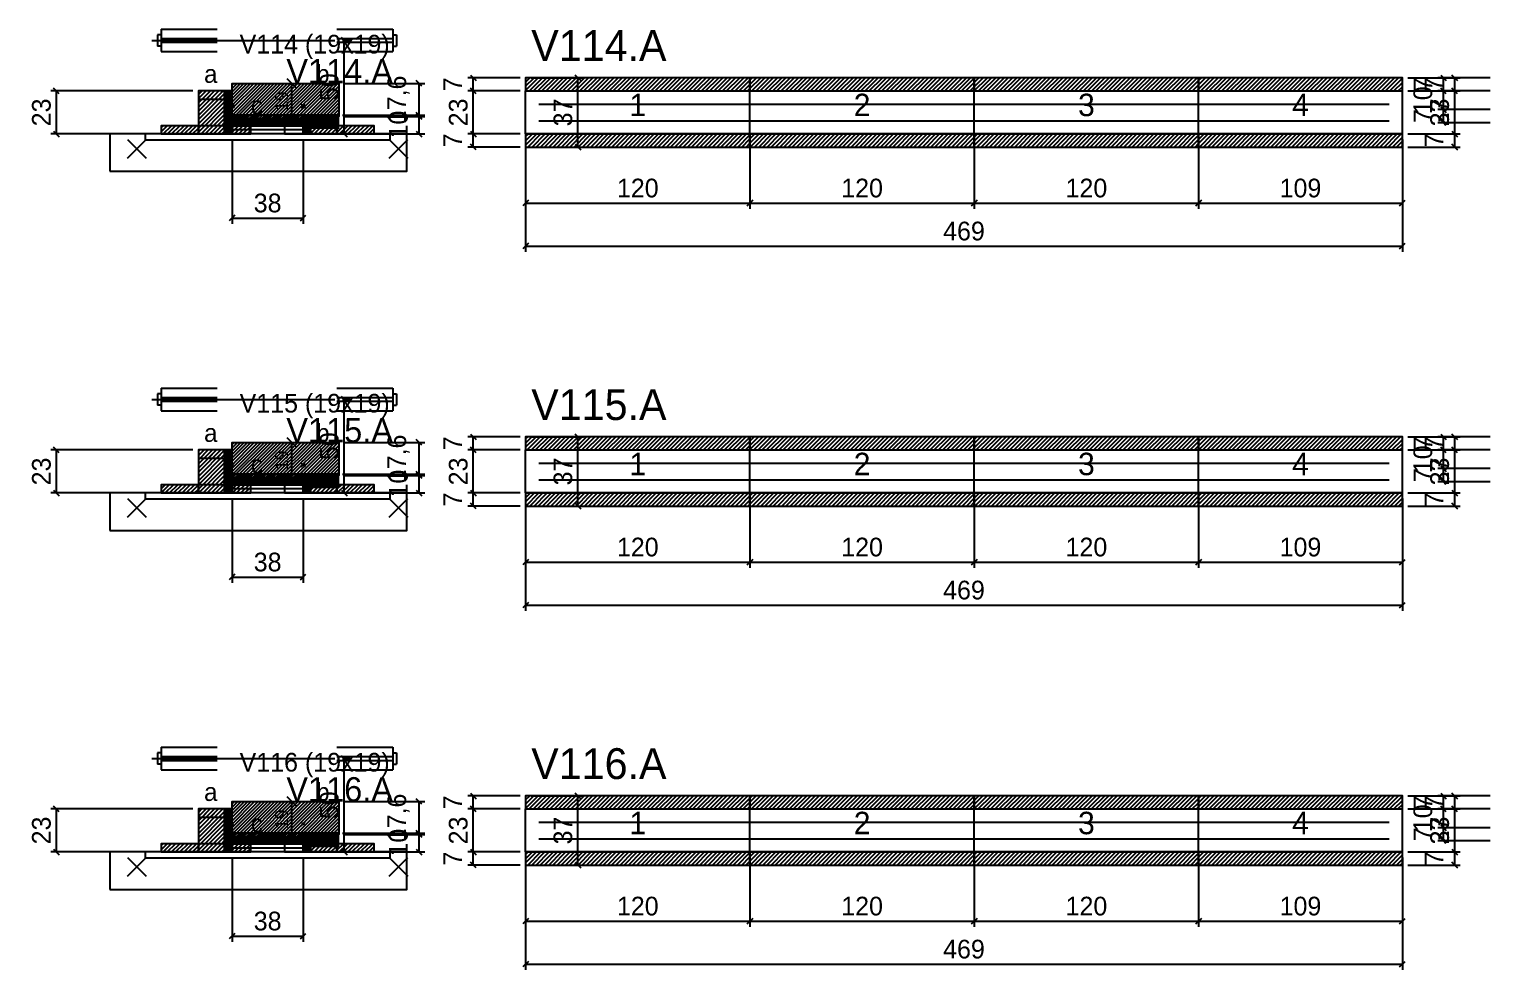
# Model space of a CAD drawing. Extents: x -9000 to 3070, y -6660 to 1250.
# Drawn here: x -69 to 712, y -2653 to -2150 of the extents above; entities that cross this region are included whole.
import ezdxf
from ezdxf.enums import TextEntityAlignment as Align

# ---------------------------------------------------------------- set-up
doc = ezdxf.new("R2010")
doc.units = 0
for name, color, linetype in [('5', 5, 'Continuous'), ('BARRA_ANCORAGEM', 126, 'Continuous'), ('barrote', 126, 'Continuous'), ('CONCRETO', 251, 'Continuous'), ('COTA', 241, 'Continuous'), ('Cota Seção (2x)', 241, 'Continuous'), ('detalhes', 7, 'Continuous'), ('Hachura', 251, 'Continuous'), ('HACHURACONCRETO', 251, 'Continuous'), ('Madeira', 126, 'Continuous'), ('NOMENCLATURA', 7, 'Continuous'), ('Painéis', 200, 'Continuous'), ('presilha', 224, 'Continuous'), ('SARR_2.2x7', 40, 'Continuous'), ('SARRAFO_2_2X7', 40, 'Continuous'), ('SCO-___-LAJ', 224, 'Continuous'), ('TENSOR', 224, 'Continuous'), ('Texto Seção', 7, 'Continuous')]:
    doc.layers.add(name, color=color, linetype=linetype)
doc.dimstyles.new('PAINEL', dxfattribs={"dimtxt": 10, "dimasz": 3, "dimexe": 3, "dimexo": 3, "dimgap": 3, "dimtad": 1, "dimblk": 'OBLIQUE', "dimblk1": 'OBLIQUE', "dimcen": 2.5, "dimclrd": 4, "dimclre": 4, "dimclrt": 240, "dimazin": 3, "dimtfac": 1, "dimtmove": 0, "dimatfit": 3})
doc.dimstyles.new('SECAO2X', dxfattribs={"dimtxt": 7, "dimasz": 5, "dimexe": 3, "dimexo": 3, "dimgap": 2, "dimtad": 3, "dimblk": 'OBLIQUE', "dimblk1": 'OBLIQUE', "dimcen": 2.5, "dimclrd": 4, "dimclre": 4, "dimclrt": 1, "dimazin": 3, "dimtfac": 1, "dimtmove": 0, "dimatfit": 3})

# ---------------------------------------------------------------- blocks, each defined once
blk = doc.blocks.new('PAR_ESQ')
for p, q in [((-1, -1), (1, 1)), ((-1, 1), (1, -1))]:
    blk.add_line(p, q)
blk = doc.blocks.new('PAR_FUNDO_ESQ')
for p, q in [((-1, -1), (1, 1)), ((-1, 1), (1, -1))]:
    blk.add_line(p, q)
blk = doc.blocks.new('PAR_FUNDO_DIR')
for p, q in [((-1, -1), (1, 1)), ((-1, 1), (1, -1))]:
    blk.add_line(p, q)
blk = doc.blocks.new('par_int_esq')
for p, q in [((-1, -1), (1, 1)), ((-1, 1), (1, -1))]:
    blk.add_line(p, q)
blk = doc.blocks.new('par_int_dir')
for p, q in [((-1, -1), (1, 1)), ((-1, 1), (1, -1))]:
    blk.add_line(p, q)
blk = doc.blocks.new('_OBLIQUE')
at = {"color": 0, "linetype": 'BYBLOCK'}
blk.add_line((-0.5, -0.5), (0.5, 0.5), dxfattribs=at)

msp = doc.modelspace()

# ---------------------------------------------------------------- hatches: boundary and pattern name
at = {"layer": 'COTA'}
h = msp.add_hatch(dxfattribs=at)
h.set_pattern_fill('ANSI31', scale=0.5)
h.paths.add_polyline_path([(197, -2183), (317, -2183), (317, -2176), (197, -2176)])
h = msp.add_hatch(dxfattribs=at)
h.set_pattern_fill('ANSI31', scale=0.5)
h.paths.add_polyline_path([(317, -2183), (437, -2183), (437, -2176), (317, -2176)])
h = msp.add_hatch(dxfattribs=at)
h.set_pattern_fill('ANSI31', scale=0.5)
h.paths.add_polyline_path([(437, -2183), (557, -2183), (557, -2176), (437, -2176)])
h = msp.add_hatch(dxfattribs=at)
h.set_pattern_fill('ANSI31', scale=0.5)
h.paths.add_polyline_path([(557, -2183), (666, -2183), (666, -2176), (557, -2176)])
h = msp.add_hatch(dxfattribs=at)
h.set_pattern_fill('ANSI31', scale=0.4)
h.paths.add_polyline_path([(40, -2198), (40, -2179), (97, -2179), (97, -2196.6), (78, -2196.6), (78, -2198)])
h = msp.add_hatch(dxfattribs=at)
h.set_pattern_fill('ANSI31', scale=0.5)
h.paths.add_polyline_path([(197, -2213), (317, -2213), (317, -2206), (197, -2206)])
h = msp.add_hatch(dxfattribs=at)
h.set_pattern_fill('ANSI31', scale=0.5)
h.paths.add_polyline_path([(317, -2213), (437, -2213), (437, -2206), (317, -2206)])
h = msp.add_hatch(dxfattribs=at)
h.set_pattern_fill('ANSI31', scale=0.5)
h.paths.add_polyline_path([(437, -2213), (557, -2213), (557, -2206), (437, -2206)])
h = msp.add_hatch(dxfattribs=at)
h.set_pattern_fill('ANSI31', scale=0.5)
h.paths.add_polyline_path([(557, -2213), (666, -2213), (666, -2206), (557, -2206)])
h = msp.add_hatch(dxfattribs=at)
h.set_pattern_fill('ANSI31', scale=0.4)
h.paths.add_polyline_path([(40, -2390), (40, -2371), (97, -2371), (97, -2388.6), (78, -2388.6), (78, -2390)])
h = msp.add_hatch(dxfattribs=at)
h.set_pattern_fill('ANSI31', scale=0.5)
h.paths.add_polyline_path([(197, -2375), (317, -2375), (317, -2368), (197, -2368)])
h = msp.add_hatch(dxfattribs=at)
h.set_pattern_fill('ANSI31', scale=0.5)
h.paths.add_polyline_path([(317, -2375), (437, -2375), (437, -2368), (317, -2368)])
h = msp.add_hatch(dxfattribs=at)
h.set_pattern_fill('ANSI31', scale=0.5)
h.paths.add_polyline_path([(437, -2375), (557, -2375), (557, -2368), (437, -2368)])
h = msp.add_hatch(dxfattribs=at)
h.set_pattern_fill('ANSI31', scale=0.5)
h.paths.add_polyline_path([(557, -2375), (666, -2375), (666, -2368), (557, -2368)])
h = msp.add_hatch(dxfattribs=at)
h.set_pattern_fill('ANSI31', scale=0.5)
h.paths.add_polyline_path([(197, -2405), (317, -2405), (317, -2398), (197, -2398)])
h = msp.add_hatch(dxfattribs=at)
h.set_pattern_fill('ANSI31', scale=0.5)
h.paths.add_polyline_path([(317, -2405), (437, -2405), (437, -2398), (317, -2398)])
h = msp.add_hatch(dxfattribs=at)
h.set_pattern_fill('ANSI31', scale=0.5)
h.paths.add_polyline_path([(437, -2405), (557, -2405), (557, -2398), (437, -2398)])
h = msp.add_hatch(dxfattribs=at)
h.set_pattern_fill('ANSI31', scale=0.5)
h.paths.add_polyline_path([(557, -2405), (666, -2405), (666, -2398), (557, -2398)])
h = msp.add_hatch(dxfattribs=at)
h.set_pattern_fill('ANSI31', scale=0.5)
h.paths.add_polyline_path([(197, -2567), (317, -2567), (317, -2560), (197, -2560)])
h = msp.add_hatch(dxfattribs=at)
h.set_pattern_fill('ANSI31', scale=0.5)
h.paths.add_polyline_path([(317, -2567), (437, -2567), (437, -2560), (317, -2560)])
h = msp.add_hatch(dxfattribs=at)
h.set_pattern_fill('ANSI31', scale=0.5)
h.paths.add_polyline_path([(437, -2567), (557, -2567), (557, -2560), (437, -2560)])
h = msp.add_hatch(dxfattribs=at)
h.set_pattern_fill('ANSI31', scale=0.5)
h.paths.add_polyline_path([(557, -2567), (666, -2567), (666, -2560), (557, -2560)])
h = msp.add_hatch(dxfattribs=at)
h.set_pattern_fill('ANSI31', scale=0.4)
h.paths.add_polyline_path([(40, -2582), (40, -2563), (97, -2563), (97, -2580.6), (78, -2580.6), (78, -2582)])
h = msp.add_hatch(dxfattribs=at)
h.set_pattern_fill('ANSI31', scale=0.5)
h.paths.add_polyline_path([(197, -2597), (317, -2597), (317, -2590), (197, -2590)])
h = msp.add_hatch(dxfattribs=at)
h.set_pattern_fill('ANSI31', scale=0.5)
h.paths.add_polyline_path([(317, -2597), (437, -2597), (437, -2590), (317, -2590)])
h = msp.add_hatch(dxfattribs=at)
h.set_pattern_fill('ANSI31', scale=0.5)
h.paths.add_polyline_path([(437, -2597), (557, -2597), (557, -2590), (437, -2590)])
h = msp.add_hatch(dxfattribs=at)
h.set_pattern_fill('ANSI31', scale=0.5)
h.paths.add_polyline_path([(557, -2597), (666, -2597), (666, -2590), (557, -2590)])
at = {"layer": 'Hachura'}
h = msp.add_hatch(dxfattribs=at)
h.set_pattern_fill('ANSI31', scale=0.5)
h.paths.add_polyline_path([(22, -2206), (36, -2206), (36, -2183), (22, -2183)])
h = msp.add_hatch(dxfattribs=at)
h.set_pattern_fill('ANSI31', scale=0.5)
h.paths.add_polyline_path([(22, -2187.4), (36, -2187.4), (36, -2183), (22, -2183)])
h = msp.add_hatch(dxfattribs=at)
h.set_pattern_fill('SOLID')
h.paths.add_polyline_path([(36, -2206), (40, -2206), (40, -2183), (36, -2183)])
h = msp.add_hatch(dxfattribs=at)
h.set_pattern_fill('ANSI31', scale=0.5)
h.paths.add_polyline_path([(2, -2206), (22, -2206), (22, -2201.6), (2, -2201.6)])
h = msp.add_hatch(dxfattribs=at)
h.set_pattern_fill('SOLID')
h.paths.add_polyline_path([(40, -2201.6), (78, -2201.6), (78, -2198), (40, -2198)])
h = msp.add_hatch(dxfattribs=at)
h.set_pattern_fill('ANSI31', scale=0.5)
h.paths.add_polyline_path([(40, -2206), (50, -2206), (50, -2201.6), (40, -2201.6)])
h = msp.add_hatch(dxfattribs=at)
h.set_pattern_fill('SOLID')
h.paths.add_polyline_path([(78, -2206), (82, -2206), (82, -2196), (78, -2196)])
h = msp.add_hatch(dxfattribs=at)
h.set_pattern_fill('SOLID')
h.paths.add_polyline_path([(78, -2196), (97, -2196), (97, -2203), (78, -2203)])
h = msp.add_hatch(dxfattribs=at)
h.set_pattern_fill('ANSI31', scale=0.5)
h.paths.add_polyline_path([(82, -2206), (96, -2206), (96, -2196), (82, -2196)])
h = msp.add_hatch(dxfattribs=at)
h.set_pattern_fill('ANSI31', scale=0.5)
h.paths.add_polyline_path([(82, -2200.4), (96, -2200.4), (96, -2196), (82, -2196)])
h = msp.add_hatch(dxfattribs=at)
h.set_pattern_fill('ANSI31', scale=0.5)
h.paths.add_polyline_path([(96, -2206), (116, -2206), (116, -2201.6), (96, -2201.6)])
h = msp.add_hatch(dxfattribs=at)
h.set_pattern_fill('ANSI31', scale=0.5)
h.paths.add_polyline_path([(22, -2398), (36, -2398), (36, -2375), (22, -2375)])
h = msp.add_hatch(dxfattribs=at)
h.set_pattern_fill('ANSI31', scale=0.5)
h.paths.add_polyline_path([(22, -2379.4), (36, -2379.4), (36, -2375), (22, -2375)])
h = msp.add_hatch(dxfattribs=at)
h.set_pattern_fill('SOLID')
h.paths.add_polyline_path([(36, -2398), (40, -2398), (40, -2375), (36, -2375)])
h = msp.add_hatch(dxfattribs=at)
h.set_pattern_fill('SOLID')
h.paths.add_polyline_path([(78, -2398), (82, -2398), (82, -2388), (78, -2388)])
h = msp.add_hatch(dxfattribs=at)
h.set_pattern_fill('SOLID')
h.paths.add_polyline_path([(78, -2388), (97, -2388), (97, -2395), (78, -2395)])
h = msp.add_hatch(dxfattribs=at)
h.set_pattern_fill('ANSI31', scale=0.5)
h.paths.add_polyline_path([(82, -2398), (96, -2398), (96, -2388), (82, -2388)])
h = msp.add_hatch(dxfattribs=at)
h.set_pattern_fill('ANSI31', scale=0.5)
h.paths.add_polyline_path([(82, -2392.4), (96, -2392.4), (96, -2388), (82, -2388)])
h = msp.add_hatch(dxfattribs=at)
h.set_pattern_fill('ANSI31', scale=0.5)
h.paths.add_polyline_path([(2, -2398), (22, -2398), (22, -2393.6), (2, -2393.6)])
h = msp.add_hatch(dxfattribs=at)
h.set_pattern_fill('SOLID')
h.paths.add_polyline_path([(40, -2393.6), (78, -2393.6), (78, -2390), (40, -2390)])
h = msp.add_hatch(dxfattribs=at)
h.set_pattern_fill('ANSI31', scale=0.5)
h.paths.add_polyline_path([(40, -2398), (50, -2398), (50, -2393.6), (40, -2393.6)])
h = msp.add_hatch(dxfattribs=at)
h.set_pattern_fill('ANSI31', scale=0.5)
h.paths.add_polyline_path([(96, -2398), (116, -2398), (116, -2393.6), (96, -2393.6)])
h = msp.add_hatch(dxfattribs=at)
h.set_pattern_fill('ANSI31', scale=0.5)
h.paths.add_polyline_path([(22, -2590), (36, -2590), (36, -2567), (22, -2567)])
h = msp.add_hatch(dxfattribs=at)
h.set_pattern_fill('ANSI31', scale=0.5)
h.paths.add_polyline_path([(22, -2571.4), (36, -2571.4), (36, -2567), (22, -2567)])
h = msp.add_hatch(dxfattribs=at)
h.set_pattern_fill('SOLID')
h.paths.add_polyline_path([(36, -2590), (40, -2590), (40, -2567), (36, -2567)])
h = msp.add_hatch(dxfattribs=at)
h.set_pattern_fill('SOLID')
h.paths.add_polyline_path([(40, -2585.6), (78, -2585.6), (78, -2582), (40, -2582)])
h = msp.add_hatch(dxfattribs=at)
h.set_pattern_fill('SOLID')
h.paths.add_polyline_path([(78, -2590), (82, -2590), (82, -2580), (78, -2580)])
h = msp.add_hatch(dxfattribs=at)
h.set_pattern_fill('SOLID')
h.paths.add_polyline_path([(78, -2580), (97, -2580), (97, -2587), (78, -2587)])
h = msp.add_hatch(dxfattribs=at)
h.set_pattern_fill('ANSI31', scale=0.5)
h.paths.add_polyline_path([(82, -2590), (96, -2590), (96, -2580), (82, -2580)])
h = msp.add_hatch(dxfattribs=at)
h.set_pattern_fill('ANSI31', scale=0.5)
h.paths.add_polyline_path([(82, -2584.4), (96, -2584.4), (96, -2580), (82, -2580)])
h = msp.add_hatch(dxfattribs=at)
h.set_pattern_fill('ANSI31', scale=0.5)
h.paths.add_polyline_path([(2, -2590), (22, -2590), (22, -2585.6), (2, -2585.6)])
h = msp.add_hatch(dxfattribs=at)
h.set_pattern_fill('ANSI31', scale=0.5)
h.paths.add_polyline_path([(40, -2590), (50, -2590), (50, -2585.6), (40, -2585.6)])
h = msp.add_hatch(dxfattribs=at)
h.set_pattern_fill('ANSI31', scale=0.5)
h.paths.add_polyline_path([(96, -2590), (116, -2590), (116, -2585.6), (96, -2585.6)])
at = {"layer": 'HACHURACONCRETO'}
h = msp.add_hatch(dxfattribs=at)
h.set_pattern_fill('ANSI31', scale=0.3)
h.paths.add_polyline_path([(40, -2201.6), (78, -2201.6), (78, -2196), (40, -2196)])
h = msp.add_hatch(dxfattribs=at)
h.set_pattern_fill('ANSI31', scale=0.3)
h.paths.add_polyline_path([(40, -2393.6), (78, -2393.6), (78, -2388), (40, -2388)])
h = msp.add_hatch(dxfattribs=at)
h.set_pattern_fill('ANSI31', scale=0.3)
h.paths.add_polyline_path([(40, -2585.6), (78, -2585.6), (78, -2580), (40, -2580)])

# ---------------------------------------------------------------- linework, layer by layer
for p, q in [((0, -2153), (0, -2159)), ((2, -2153), (0, -2153)), ((2, -2150), (32, -2150)), ((2, -2150), (2, -2162)), ((2, -2155), (32, -2155)), ((96, -2150), (126, -2150)), ((96, -2155), (126, -2155)), ((126, -2150), (126, -2162)), ((126, -2153), (128, -2153)), ((128, -2153), (128, -2159)), ((2, -2159), (0, -2159)), ((2, -2157), (32, -2157)), ((2, -2162), (32, -2162)), ((96, -2157), (126, -2157)), ((96, -2162), (126, -2162)), ((126, -2159), (128, -2159)), ((2, -2342), (32, -2342)), ((2, -2342), (2, -2354)), ((96, -2342), (126, -2342)), ((126, -2342), (126, -2354)), ((0, -2345), (0, -2351)), ((2, -2345), (0, -2345)), ((2, -2347), (32, -2347)), ((2, -2349), (32, -2349)), ((96, -2347), (126, -2347)), ((96, -2349), (126, -2349)), ((126, -2345), (128, -2345)), ((128, -2345), (128, -2351)), ((2, -2351), (0, -2351)), ((2, -2354), (32, -2354)), ((96, -2354), (126, -2354)), ((126, -2351), (128, -2351)), ((0, -2537), (0, -2543)), ((2, -2537), (0, -2537)), ((2, -2534), (32, -2534)), ((2, -2534), (2, -2546)), ((96, -2534), (126, -2534)), ((126, -2534), (126, -2546)), ((126, -2537), (128, -2537)), ((128, -2537), (128, -2543)), ((2, -2543), (0, -2543)), ((2, -2539), (32, -2539)), ((2, -2541), (32, -2541)), ((96, -2539), (126, -2539)), ((96, -2541), (126, -2541)), ((126, -2543), (128, -2543)), ((2, -2546), (32, -2546)), ((96, -2546), (126, -2546))]:
    msp.add_line(p, q)
at = {"layer": 'BARRA_ANCORAGEM'}
for p, q in [((40, -2198.3), (78, -2198.3)), ((40, -2200.3), (40, -2198.3)), ((40, -2200.3), (78, -2200.3)), ((40, -2201.7), (78, -2201.7)), ((40, -2203.7), (40, -2201.7)), ((78, -2200.3), (78, -2198.3)), ((78, -2203.7), (78, -2201.7)), ((40, -2203.7), (78, -2203.7)), ((40, -2390.3), (78, -2390.3)), ((40, -2392.3), (40, -2390.3)), ((40, -2392.3), (78, -2392.3)), ((40, -2393.7), (78, -2393.7)), ((40, -2395.7), (40, -2393.7)), ((40, -2395.7), (78, -2395.7)), ((78, -2392.3), (78, -2390.3)), ((78, -2395.7), (78, -2393.7)), ((40, -2582.3), (78, -2582.3)), ((40, -2584.3), (40, -2582.3)), ((40, -2584.3), (78, -2584.3)), ((78, -2584.3), (78, -2582.3)), ((40, -2585.7), (78, -2585.7)), ((40, -2587.7), (40, -2585.7)), ((40, -2587.7), (78, -2587.7)), ((78, -2587.7), (78, -2585.7))]:
    msp.add_line(p, q, dxfattribs=at)
at = {"layer": 'barrote'}
for points in [[(-25.5, -2226), (133.5, -2226), (133.5, -2206), (-25.5, -2206)], [(-25.5, -2418), (133.5, -2418), (133.5, -2398), (-25.5, -2398)], [(-25.5, -2610), (133.5, -2610), (133.5, -2590), (-25.5, -2590)]]:
    msp.add_lwpolyline(points, close=True, dxfattribs=at)
at = {"layer": 'CONCRETO'}
for points in [[(40, -2198), (40, -2179), (97, -2179), (97, -2196.6), (78, -2196.6), (78, -2198)], [(40, -2390), (40, -2371), (97, -2371), (97, -2388.6), (78, -2388.6), (78, -2390)], [(40, -2582), (40, -2563), (97, -2563), (97, -2580.6), (78, -2580.6), (78, -2582)]]:
    msp.add_lwpolyline(points, close=True, dxfattribs=at)
at = {"layer": 'HACHURACONCRETO'}
for points in [[(40, -2201.6), (78, -2201.6), (78, -2196), (40, -2196)], [(40, -2393.6), (78, -2393.6), (78, -2388), (40, -2388)], [(40, -2585.6), (78, -2585.6), (78, -2580), (40, -2580)]]:
    msp.add_lwpolyline(points, close=True, dxfattribs=at)
at = {"layer": 'Madeira'}
for points in [[(22, -2206), (36, -2206), (36, -2183), (22, -2183)], [(22, -2187.4), (36, -2187.4), (36, -2183), (22, -2183)], [(2, -2206), (22, -2206), (22, -2201.6), (2, -2201.6)], [(22, -2206), (36, -2206), (36, -2201.6), (22, -2201.6)], [(40, -2206), (50, -2206), (50, -2201.6), (40, -2201.6)], [(68, -2206), (78, -2206), (78, -2201.6), (68, -2201.6)], [(82, -2206), (96, -2206), (96, -2196), (82, -2196)], [(82, -2200.4), (96, -2200.4), (96, -2196), (82, -2196)], [(96, -2206), (116, -2206), (116, -2201.6), (96, -2201.6)], [(22, -2398), (36, -2398), (36, -2375), (22, -2375)], [(22, -2379.4), (36, -2379.4), (36, -2375), (22, -2375)], [(82, -2398), (96, -2398), (96, -2388), (82, -2388)], [(82, -2392.4), (96, -2392.4), (96, -2388), (82, -2388)], [(2, -2398), (22, -2398), (22, -2393.6), (2, -2393.6)], [(22, -2398), (36, -2398), (36, -2393.6), (22, -2393.6)], [(40, -2398), (50, -2398), (50, -2393.6), (40, -2393.6)], [(68, -2398), (78, -2398), (78, -2393.6), (68, -2393.6)], [(96, -2398), (116, -2398), (116, -2393.6), (96, -2393.6)], [(22, -2590), (36, -2590), (36, -2567), (22, -2567)], [(22, -2571.4), (36, -2571.4), (36, -2567), (22, -2567)], [(82, -2590), (96, -2590), (96, -2580), (82, -2580)], [(82, -2584.4), (96, -2584.4), (96, -2580), (82, -2580)], [(2, -2590), (22, -2590), (22, -2585.6), (2, -2585.6)], [(22, -2590), (36, -2590), (36, -2585.6), (22, -2585.6)], [(40, -2590), (50, -2590), (50, -2585.6), (40, -2585.6)], [(68, -2590), (78, -2590), (78, -2585.6), (68, -2585.6)], [(96, -2590), (116, -2590), (116, -2585.6), (96, -2585.6)]]:
    msp.add_lwpolyline(points, close=True, dxfattribs=at)
at = {"layer": 'Painéis'}
for p, q in [((197, -2183), (317, -2183)), ((197, -2206), (197, -2183)), ((317, -2206), (317, -2183)), ((317, -2206), (317, -2183)), ((317, -2183), (437, -2183)), ((317, -2206), (317, -2183)), ((437, -2206), (437, -2183)), ((437, -2206), (437, -2183)), ((437, -2183), (557, -2183)), ((437, -2206), (437, -2183)), ((557, -2206), (557, -2183)), ((557, -2206), (557, -2183)), ((557, -2183), (666, -2183)), ((557, -2206), (557, -2183)), ((666, -2206), (666, -2183)), ((197, -2206), (317, -2206)), ((317, -2206), (437, -2206)), ((437, -2206), (557, -2206)), ((557, -2206), (666, -2206)), ((197, -2375), (317, -2375)), ((197, -2398), (197, -2375)), ((317, -2398), (317, -2375)), ((317, -2398), (317, -2375)), ((317, -2375), (437, -2375)), ((317, -2398), (317, -2375)), ((437, -2398), (437, -2375)), ((437, -2398), (437, -2375)), ((437, -2375), (557, -2375)), ((437, -2398), (437, -2375)), ((557, -2398), (557, -2375)), ((557, -2398), (557, -2375)), ((557, -2375), (666, -2375)), ((557, -2398), (557, -2375)), ((666, -2398), (666, -2375)), ((197, -2398), (317, -2398)), ((317, -2398), (437, -2398)), ((437, -2398), (557, -2398)), ((557, -2398), (666, -2398)), ((197, -2567), (317, -2567)), ((197, -2590), (197, -2567)), ((317, -2590), (317, -2567)), ((317, -2590), (317, -2567)), ((317, -2567), (437, -2567)), ((317, -2590), (317, -2567)), ((437, -2590), (437, -2567)), ((437, -2590), (437, -2567)), ((437, -2567), (557, -2567)), ((437, -2590), (437, -2567)), ((557, -2590), (557, -2567)), ((557, -2590), (557, -2567)), ((557, -2567), (666, -2567)), ((557, -2590), (557, -2567)), ((666, -2590), (666, -2567)), ((197, -2590), (317, -2590)), ((317, -2590), (437, -2590)), ((437, -2590), (557, -2590)), ((557, -2590), (666, -2590))]:
    msp.add_line(p, q, dxfattribs=at)
for points in [[(36, -2206), (40, -2206), (40, -2183), (36, -2183)], [(40, -2201.6), (78, -2201.6), (78, -2198), (40, -2198)], [(78, -2206), (82, -2206), (82, -2196), (78, -2196)], [(78, -2196), (97, -2196), (97, -2196.6), (78, -2196.6)], [(36, -2398), (40, -2398), (40, -2375), (36, -2375)], [(78, -2398), (82, -2398), (82, -2388), (78, -2388)], [(78, -2388), (97, -2388), (97, -2388.6), (78, -2388.6)], [(40, -2393.6), (78, -2393.6), (78, -2390), (40, -2390)], [(36, -2590), (40, -2590), (40, -2567), (36, -2567)], [(40, -2585.6), (78, -2585.6), (78, -2582), (40, -2582)], [(78, -2590), (82, -2590), (82, -2580), (78, -2580)], [(78, -2580), (97, -2580), (97, -2580.6), (78, -2580.6)]]:
    msp.add_lwpolyline(points, close=True, dxfattribs=at)
at = {"layer": 'presilha'}
for p, q in [((-16, -2219), (-6, -2209)), ((-16, -2209), (-6, -2219)), ((124, -2219), (134, -2209)), ((124, -2209), (134, -2219)), ((-16, -2411), (-6, -2401)), ((-16, -2401), (-6, -2411)), ((124, -2411), (134, -2401)), ((124, -2401), (134, -2411)), ((-16, -2603), (-6, -2593)), ((-16, -2593), (-6, -2603)), ((124, -2603), (134, -2593)), ((124, -2593), (134, -2603))]:
    msp.add_line(p, q, dxfattribs=at)
at = {"layer": 'SARR_2.2x7'}
for points in [[(204, -2190), (317, -2190)], [(204, -2190), (317, -2190)], [(317, -2190), (437, -2190)], [(317, -2190), (437, -2190)], [(437, -2190), (557, -2190)], [(437, -2190), (557, -2190)], [(557, -2190), (659, -2190)], [(557, -2190), (659, -2190)], [(204, -2199), (317, -2199)], [(204, -2199), (317, -2199)], [(317, -2199), (437, -2199)], [(317, -2199), (437, -2199)], [(437, -2199), (557, -2199)], [(437, -2199), (557, -2199)], [(557, -2199), (659, -2199)], [(557, -2199), (659, -2199)], [(204, -2382), (317, -2382)], [(204, -2382), (317, -2382)], [(317, -2382), (437, -2382)], [(317, -2382), (437, -2382)], [(437, -2382), (557, -2382)], [(437, -2382), (557, -2382)], [(557, -2382), (659, -2382)], [(557, -2382), (659, -2382)], [(204, -2391), (317, -2391)], [(204, -2391), (317, -2391)], [(317, -2391), (437, -2391)], [(317, -2391), (437, -2391)], [(437, -2391), (557, -2391)], [(437, -2391), (557, -2391)], [(557, -2391), (659, -2391)], [(557, -2391), (659, -2391)], [(204, -2574), (317, -2574)], [(204, -2574), (317, -2574)], [(317, -2574), (437, -2574)], [(317, -2574), (437, -2574)], [(437, -2574), (557, -2574)], [(437, -2574), (557, -2574)], [(557, -2574), (659, -2574)], [(557, -2574), (659, -2574)], [(204, -2583), (317, -2583)], [(204, -2583), (317, -2583)], [(317, -2583), (437, -2583)], [(317, -2583), (437, -2583)], [(437, -2583), (557, -2583)], [(437, -2583), (557, -2583)], [(557, -2583), (659, -2583)], [(557, -2583), (659, -2583)]]:
    msp.add_lwpolyline(points, dxfattribs=at)
at = {"layer": 'SARRAFO_2_2X7'}
for p, q in [((36, -2192.2), (36, -2187.8)), ((36, -2187.8), (40, -2187.8)), ((36, -2192.2), (40, -2192.2)), ((40, -2192.2), (40, -2187.8)), ((36, -2201.2), (36, -2196.8)), ((36, -2196.8), (40, -2196.8)), ((36, -2201.2), (40, -2201.2)), ((40, -2201.2), (40, -2196.8)), ((78, -2203.2), (78, -2198.8)), ((78, -2198.8), (82, -2198.8)), ((82, -2203.2), (82, -2198.8)), ((78, -2203.2), (82, -2203.2)), ((36, -2384.2), (36, -2379.8)), ((36, -2379.8), (40, -2379.8)), ((40, -2384.2), (40, -2379.8)), ((36, -2384.2), (40, -2384.2)), ((36, -2393.2), (36, -2388.8)), ((36, -2388.8), (40, -2388.8)), ((40, -2393.2), (40, -2388.8)), ((36, -2393.2), (40, -2393.2)), ((78, -2395.2), (78, -2390.8)), ((78, -2390.8), (82, -2390.8)), ((78, -2395.2), (82, -2395.2)), ((82, -2395.2), (82, -2390.8)), ((36, -2576.2), (36, -2571.8)), ((36, -2571.8), (40, -2571.8)), ((36, -2576.2), (40, -2576.2)), ((40, -2576.2), (40, -2571.8)), ((36, -2585.2), (36, -2580.8)), ((36, -2580.8), (40, -2580.8)), ((40, -2585.2), (40, -2580.8)), ((78, -2587.2), (78, -2582.8)), ((78, -2582.8), (82, -2582.8)), ((82, -2587.2), (82, -2582.8)), ((36, -2585.2), (40, -2585.2)), ((78, -2587.2), (82, -2587.2))]:
    msp.add_line(p, q, dxfattribs=at)
at = {"layer": 'SCO-___-LAJ'}
for points in [[(197, -2183), (317, -2183), (317, -2176), (197, -2176)], [(317, -2183), (437, -2183), (437, -2176), (317, -2176)], [(437, -2183), (557, -2183), (557, -2176), (437, -2176)], [(557, -2183), (666, -2183), (666, -2176), (557, -2176)], [(-6.5, -2209.2), (124.5, -2209.2), (124.5, -2206), (-6.5, -2206)], [(197, -2213), (317, -2213), (317, -2206), (197, -2206)], [(317, -2213), (437, -2213), (437, -2206), (317, -2206)], [(437, -2213), (557, -2213), (557, -2206), (437, -2206)], [(557, -2213), (666, -2213), (666, -2206), (557, -2206)], [(197, -2375), (317, -2375), (317, -2368), (197, -2368)], [(317, -2375), (437, -2375), (437, -2368), (317, -2368)], [(437, -2375), (557, -2375), (557, -2368), (437, -2368)], [(557, -2375), (666, -2375), (666, -2368), (557, -2368)], [(-6.5, -2401.2), (124.5, -2401.2), (124.5, -2398), (-6.5, -2398)], [(197, -2405), (317, -2405), (317, -2398), (197, -2398)], [(317, -2405), (437, -2405), (437, -2398), (317, -2398)], [(437, -2405), (557, -2405), (557, -2398), (437, -2398)], [(557, -2405), (666, -2405), (666, -2398), (557, -2398)], [(197, -2567), (317, -2567), (317, -2560), (197, -2560)], [(317, -2567), (437, -2567), (437, -2560), (317, -2560)], [(437, -2567), (557, -2567), (557, -2560), (437, -2560)], [(557, -2567), (666, -2567), (666, -2560), (557, -2560)], [(-6.5, -2593.2), (124.5, -2593.2), (124.5, -2590), (-6.5, -2590)], [(197, -2597), (317, -2597), (317, -2590), (197, -2590)], [(317, -2597), (437, -2597), (437, -2590), (317, -2590)], [(437, -2597), (557, -2597), (557, -2590), (437, -2590)], [(557, -2597), (666, -2597), (666, -2590), (557, -2590)]]:
    msp.add_lwpolyline(points, close=True, dxfattribs=at)
at = {"layer": 'TENSOR'}
for p, q in [((-3, -2156), (95, -2156)), ((-3, -2348), (95, -2348)), ((-3, -2540), (95, -2540))]:
    msp.add_line(p, q, dxfattribs=at)

# ---------------------------------------------------------------- block references
at = {"layer": 'Painéis'}
for name, p in [('par_int_esq', (40, -2191)), ('par_int_dir', (78, -2191)), ('PAR_ESQ', (36, -2201)), ('PAR_FUNDO_ESQ', (40, -2196)), ('PAR_FUNDO_DIR', (78, -2196)), ('par_int_esq', (40, -2383)), ('PAR_FUNDO_ESQ', (40, -2388)), ('par_int_dir', (78, -2383)), ('PAR_FUNDO_DIR', (78, -2388)), ('PAR_ESQ', (36, -2393)), ('par_int_esq', (40, -2575)), ('par_int_dir', (78, -2575)), ('PAR_ESQ', (36, -2585)), ('PAR_FUNDO_ESQ', (40, -2580)), ('PAR_FUNDO_DIR', (78, -2580))]:
    msp.add_blockref(name, p, dxfattribs=at)

# ---------------------------------------------------------------- texts
at = {"layer": '5'}
for s, p in [('1', (257, -2190.5)), ('2', (377, -2190.5)), ('3', (497, -2190.5)), ('4', (611.5, -2190.5)), ('1', (257, -2382.5)), ('2', (377, -2382.5)), ('3', (497, -2382.5)), ('4', (611.5, -2382.5)), ('1', (257, -2574.5)), ('2', (377, -2574.5)), ('3', (497, -2574.5)), ('4', (611.5, -2574.5))]:
    msp.add_text(s, height=12, dxfattribs=at).set_placement(p, align=Align.MIDDLE_CENTER)
at = {"layer": 'detalhes'}
for s, p in [('b', (85, -2178.7)), ('a', (25, -2178.7)), ('c', (50, -2195.5)), ('a', (25, -2370.7)), ('b', (85, -2370.7)), ('c', (50, -2387.5)), ('b', (85, -2562.7)), ('a', (25, -2562.7)), ('c', (50, -2579.5))]:
    msp.add_text(s, height=9.6, dxfattribs=at).set_placement(p)
at = {"layer": 'NOMENCLATURA'}
for s, p in [('V114.A', (200, -2167)), ('V115.A', (200, -2359)), ('V116.A', (200, -2551))]:
    msp.add_text(s, height=16.5, dxfattribs=at).set_placement(p)
at = {"layer": 'Texto Seção'}
for s, height, p in [('V114 (19x19)', 10, (44, -2163)), ('V114.A', 13, (69, -2179)), ('V115 (19x19)', 10, (44, -2355)), ('V115.A', 13, (69, -2371)), ('V116 (19x19)', 10, (44, -2547)), ('V116.A', 13, (69, -2563))]:
    msp.add_text(s, height=height, dxfattribs=at).set_placement(p)

# ---------------------------------------------------------------- dimensions: what is measured, and where the dimension line sits
at = {"layer": 'COTA'}
for base, p1, p2 in [((100, -2206), (96, -2206), (96, -2156)), ((140, -2196.6), (97, -2196.6), (97, -2179)), ((169, -2183), (197, -2183), (197, -2176)), ((225, -2213), (197, -2213), (197, -2176)), ((694, -2213), (666, -2213), (666, -2176)), ((694, -2183), (666, -2183), (666, -2176)), ((688, -2183), (716, -2183), (716, -2176)), ((-54, -2206), (2, -2206), (22, -2183)), ((169, -2206), (197, -2206), (197, -2183)), ((694, -2206), (666, -2206), (666, -2183)), ((688, -2193), (716, -2193), (716, -2183)), ((140, -2206), (96, -2206), (96, -2196)), ((688, -2200), (716, -2200), (716, -2193)), ((169, -2213), (197, -2213), (197, -2206)), ((694, -2213), (666, -2213), (666, -2206)), ((100, -2398), (96, -2398), (96, -2348)), ((-54, -2398), (2, -2398), (22, -2375)), ((140, -2388.6), (97, -2388.6), (97, -2371)), ((169, -2375), (197, -2375), (197, -2368)), ((169, -2398), (197, -2398), (197, -2375)), ((225, -2405), (197, -2405), (197, -2368)), ((694, -2405), (666, -2405), (666, -2368)), ((694, -2375), (666, -2375), (666, -2368)), ((694, -2398), (666, -2398), (666, -2375)), ((688, -2375), (716, -2375), (716, -2368)), ((688, -2385), (716, -2385), (716, -2375)), ((140, -2398), (96, -2398), (96, -2388)), ((688, -2392), (716, -2392), (716, -2385)), ((169, -2405), (197, -2405), (197, -2398)), ((694, -2405), (666, -2405), (666, -2398)), ((100, -2590), (96, -2590), (96, -2540)), ((140, -2580.6), (97, -2580.6), (97, -2563)), ((169, -2567), (197, -2567), (197, -2560)), ((225, -2597), (197, -2597), (197, -2560)), ((694, -2597), (666, -2597), (666, -2560)), ((694, -2567), (666, -2567), (666, -2560)), ((688, -2567), (716, -2567), (716, -2560)), ((-54, -2590), (2, -2590), (22, -2567)), ((169, -2590), (197, -2590), (197, -2567)), ((694, -2590), (666, -2590), (666, -2567)), ((688, -2577), (716, -2577), (716, -2567)), ((688, -2584), (716, -2584), (716, -2577)), ((140, -2590), (96, -2590), (96, -2580)), ((169, -2597), (197, -2597), (197, -2590)), ((694, -2597), (666, -2597), (666, -2590))]:
    msp.add_linear_dim(base=base, p1=p1, p2=p2, angle=90, dimstyle='PAINEL', dxfattribs=at).render()
for base, p1, p2 in [((40, -2251), (40, -2206), (78, -2206)), ((197, -2243), (197, -2206), (317, -2206)), ((197, -2266), (197, -2206), (666, -2206)), ((317, -2243), (317, -2206), (437, -2206)), ((437, -2243), (437, -2206), (557, -2206)), ((557, -2243), (557, -2206), (666, -2206)), ((40, -2443), (40, -2398), (78, -2398)), ((197, -2435), (197, -2398), (317, -2398)), ((197, -2458), (197, -2398), (666, -2398)), ((317, -2435), (317, -2398), (437, -2398)), ((437, -2435), (437, -2398), (557, -2398)), ((557, -2435), (557, -2398), (666, -2398)), ((40, -2635), (40, -2590), (78, -2590)), ((197, -2627), (197, -2590), (317, -2590)), ((197, -2650), (197, -2590), (666, -2590)), ((317, -2627), (317, -2590), (437, -2590)), ((437, -2627), (437, -2590), (557, -2590)), ((557, -2627), (557, -2590), (666, -2590))]:
    msp.add_linear_dim(base=base, p1=p1, p2=p2, dimstyle='PAINEL', dxfattribs=at).render()
at = {"layer": 'Cota Seção (2x)'}
for base, p1, p2 in [((72, -2198), (40, -2198), (40, -2179)), ((72, -2390), (40, -2390), (40, -2371)), ((72, -2582), (40, -2582), (40, -2563))]:
    msp.add_linear_dim(base=base, p1=p1, p2=p2, angle=90, dimstyle='SECAO2X', dxfattribs=at).render()

doc.saveas('drawing.dxf')
